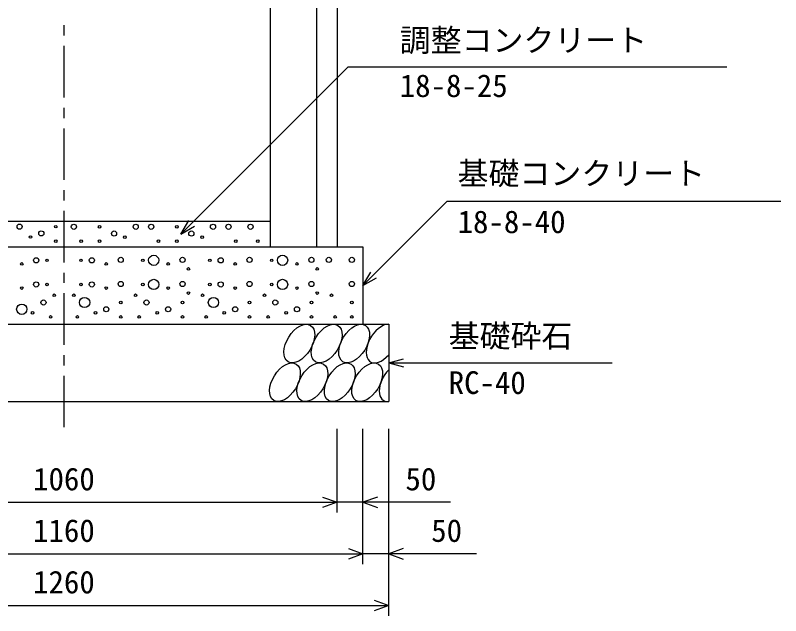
# Model space of a CAD drawing. Units: millimetres, scale not verified. Extents: x -16800 to 16800, y -5940 to 5940.
# Drawn here: x -11222 to -9737, y 853 to 2018 of the extents above; entities that cross this region are included whole.
import ezdxf
from ezdxf.enums import TextEntityAlignment as Align

# ---------------------------------------------------------------- set-up
doc = ezdxf.new("R2010")
doc.units = ezdxf.units.MM
doc.header["$LTSCALE"] = 20
doc.linetypes.add('CHAIN1', pattern=[8, 5, -1, 1, -1])
for name, color, linetype, lineweight in [('0-0_DIM', 7, 'Continuous', 25), ('0-2_HATCH', 6, 'Continuous', 25), ('0-5_OUTLINE', 3, 'Continuous', 25)]:
    doc.layers.add(name, color=color, linetype=linetype, lineweight=lineweight)
doc.styles.add('ＭＳ ゴシック', font='')
doc.styles.get('ＭＳ ゴシック').set_extended_font_data('MS Gothic')

msp = doc.modelspace()

# ---------------------------------------------------------------- linework, layer by layer
at = {"layer": '0-0_DIM', "linetype": 'CHAIN1'}
msp.add_line((-11127.75, 1218.34), (-11127.75, 2007.97), dxfattribs=at)
at = {"layer": '0-0_DIM'}
for p, q in [((-10900.83, 1593.34), (-10576.37, 1917.8)), ((-10576.37, 1917.8), (-9842.02, 1917.8)), ((-10384.1, 1656.99), (-10547.75, 1493.34)), ((-10384.1, 1656.99), (-9737.23, 1656.99)), ((-10900.83, 1593.34), (-10885.83, 1619.32)), ((-10900.83, 1593.34), (-10874.85, 1608.34)), ((-10547.75, 1493.34), (-10532.75, 1519.32)), ((-10547.75, 1493.34), (-10521.77, 1508.34)), ((-10497.75, 1343.34), (-10468.77, 1351.1)), ((-10497.75, 1343.34), (-10468.77, 1335.57)), ((-10497.75, 1343.34), (-10064.44, 1343.34)), ((-10597.75, 1052.82), (-10597.75, 1215.17)), ((-10547.75, 952.82), (-10547.75, 1215.17)), ((-10497.75, 852.82), (-10497.75, 1215.17)), ((-11657.75, 1072.82), (-10597.75, 1072.82)), ((-10377.75, 1072.82), (-10597.75, 1072.82)), ((-11707.75, 972.82), (-10547.75, 972.82)), ((-10327.75, 972.82), (-10547.75, 972.82)), ((-11757.75, 872.82), (-10497.75, 872.82))]:
    msp.add_line(p, q, dxfattribs=at)
for points in [[(-10625.94, 1083.08), (-10597.75, 1072.82), (-10625.94, 1062.56)], [(-10519.56, 1083.08), (-10547.75, 1072.82), (-10519.56, 1062.56)], [(-10575.94, 983.08), (-10547.75, 972.82), (-10575.94, 962.56)], [(-10469.56, 983.08), (-10497.75, 972.82), (-10469.56, 962.56)], [(-10525.94, 883.08), (-10497.75, 872.82), (-10525.94, 862.56)]]:
    msp.add_lwpolyline(points, dxfattribs=at)
at = {"layer": '0-2_HATCH'}
for centre, radius in [((-11213.88, 1607.65), 5), ((-11143.78, 1607.65), 2.5), ((-11108.62, 1607.37), 5), ((-11058.71, 1607.37), 2.5), ((-10988.62, 1607.37), 5), ((-10958.62, 1607.37), 5), ((-10908.71, 1607.37), 2.5), ((-10838.62, 1607.37), 5), ((-10808.62, 1607.37), 5), ((-10765.88, 1607.37), 5), ((-11192.85, 1587.51), 2.5), ((-11171.82, 1594.52), 5), ((-11030.67, 1594.23), 5), ((-11009.64, 1587.23), 2.5), ((-10880.67, 1594.23), 5), ((-10859.64, 1587.23), 2.5), ((-11143.78, 1579.64), 2.5), ((-11094.6, 1579.35), 2.5), ((-11058.71, 1579.35), 2.5), ((-10944.6, 1579.35), 2.5), ((-10908.71, 1579.35), 2.5), ((-10794.6, 1579.35), 2.5), ((-10751.86, 1579.35), 2.5), ((-11181.71, 1542.32), 5), ((-11160.68, 1542.32), 2.5), ((-11094.82, 1542.32), 2.5), ((-11073.79, 1542.32), 5), ((-11017.72, 1543.19), 5), ((-10974.82, 1542.32), 2.5), ((-10953.79, 1542.32), 10), ((-10897.72, 1543.19), 5), ((-10844.82, 1542.32), 2.5), ((-10823.79, 1542.32), 5), ((-10767.72, 1543.19), 5), ((-10724.82, 1542.32), 2.5), ((-10703.79, 1542.32), 10), ((-10647.72, 1543.19), 5), ((-10613.85, 1543.19), 5), ((-10569.2, 1543.19), 5), ((-11209.75, 1535.31), 2.5), ((-11045.76, 1535.31), 2.5), ((-10925.76, 1535.31), 2.5), ((-10795.76, 1535.31), 2.5), ((-10675.76, 1535.31), 2.5), ((-10886.38, 1525.62), 2.5), ((-10636.38, 1525.62), 2.5), ((-11181.71, 1495.52), 5), ((-11073.79, 1495.52), 5), ((-11017.72, 1496.39), 5), ((-10953.79, 1495.52), 10), ((-10897.72, 1496.39), 5), ((-10823.79, 1495.52), 5), ((-10767.72, 1496.39), 5), ((-10703.79, 1495.52), 10), ((-10647.72, 1496.39), 5), ((-10569.2, 1496.39), 5), ((-11209.75, 1488.51), 2.5), ((-11160.68, 1495.52), 2.5), ((-11094.82, 1495.52), 2.5), ((-11045.76, 1488.51), 2.5), ((-10974.82, 1495.52), 2.5), ((-10925.76, 1488.51), 2.5), ((-10844.82, 1495.52), 2.5), ((-10795.76, 1488.51), 2.5), ((-10724.82, 1495.52), 2.5), ((-10675.76, 1488.51), 2.5), ((-11146.66, 1474.5), 2.5), ((-11108.84, 1474.5), 2.5), ((-11087.81, 1460.5), 10), ((-10988.84, 1474.5), 2.5), ((-10886.38, 1478.82), 2.5), ((-10858.84, 1474.5), 2.5), ((-10837.81, 1460.5), 10), ((-10738.84, 1474.5), 2.5), ((-10636.38, 1478.82), 2.5), ((-10608.84, 1474.5), 2.5), ((-11209.75, 1447.37), 10), ((-11167.69, 1460.5), 5), ((-11017.72, 1460.5), 2.5), ((-10967.81, 1460.5), 5), ((-10897.72, 1460.5), 2.5), ((-10767.72, 1460.5), 2.5), ((-10717.81, 1460.5), 5), ((-10647.72, 1460.5), 2.5), ((-10569.2, 1460.5), 2.5), ((-11188.72, 1440.36), 2.5), ((-11066.79, 1440.36), 2.5), ((-11045.76, 1447.37), 5), ((-10946.79, 1440.36), 2.5), ((-10925.76, 1447.37), 5), ((-10816.79, 1440.36), 2.5), ((-10795.76, 1447.37), 5), ((-10696.79, 1440.36), 2.5), ((-10675.76, 1447.37), 5), ((-11153.67, 1432.48), 2.5), ((-11101.83, 1432.48), 2.5), ((-11017.72, 1432.48), 2.5), ((-10981.83, 1432.48), 2.5), ((-10897.72, 1432.48), 2.5), ((-10851.83, 1432.48), 2.5), ((-10767.72, 1432.48), 2.5), ((-10731.83, 1432.48), 2.5), ((-10647.72, 1432.48), 2.5), ((-10601.83, 1432.48), 2.5), ((-10569.2, 1432.48), 2.5)]:
    msp.add_circle(centre, radius, dxfattribs=at)
for centre in [(-10671.24, 1380.82), (-10618.03, 1380.82), (-10564.82, 1380.82), (-10699.12, 1305.82), (-10645.92, 1305.82), (-10592.71, 1305.82), (-10539.5, 1305.82)]:
    msp.add_ellipse(centre, major_axis=(21.81, 35.31), ratio=0.5792, dxfattribs=at)
for centre, start_param, end_param in [((-10511.61, 1380.82), 0.3357715, 4.4411806), ((-10486.29, 1305.82), 1.2110787, 3.5658734)]:
    msp.add_ellipse(centre, major_axis=(21.81, 35.31), ratio=0.5792, start_param=start_param, end_param=end_param, dxfattribs=at)
at = {"layer": '0-5_OUTLINE'}
for p, q in [((-10597.75, 2545.34), (-10597.75, 1568.34)), ((-10637.75, 2318.34), (-10637.75, 1568.34)), ((-10727.75, 2218.34), (-10727.75, 1568.34)), ((-11527.75, 1618.34), (-10727.75, 1618.34)), ((-11707.75, 1568.34), (-10547.75, 1568.34)), ((-10727.75, 1568.34), (-10597.75, 1568.34)), ((-10547.75, 1568.34), (-10547.75, 1418.34)), ((-11757.75, 1418.34), (-10497.75, 1418.34)), ((-10497.75, 1418.34), (-10497.75, 1268.34))]:
    msp.add_line(p, q, dxfattribs=at)
msp.add_lwpolyline([(-11757.75, 1418.34), (-11757.75, 1268.34), (-10497.75, 1268.34)], dxfattribs=at)

# ---------------------------------------------------------------- texts
at = {"layer": '0-0_DIM', "style": 'ＭＳ ゴシック'}
for s, p in [('調整コンクリート', (-10476.37, 1934.23)), ('18-8-25', (-10476.37, 1845.95)), ('基礎コンクリート', (-10364.1, 1675.73)), ('18-8-40', (-10364.1, 1581.91)), ('基礎砕石', (-10381.43, 1360.51)), ('RC-40', (-10381.43, 1269.82)), ('1060', (-11187.75, 1082.82)), ('50', (-10465.31, 1082.82)), ('1160', (-11187.75, 982.82)), ('50', (-10415.31, 982.82)), ('1260', (-11187.75, 882.82))]:
    msp.add_text(s, height=43.99, dxfattribs=at).set_placement(p, align=Align.BOTTOM_LEFT)

doc.saveas('drawing.dxf')
